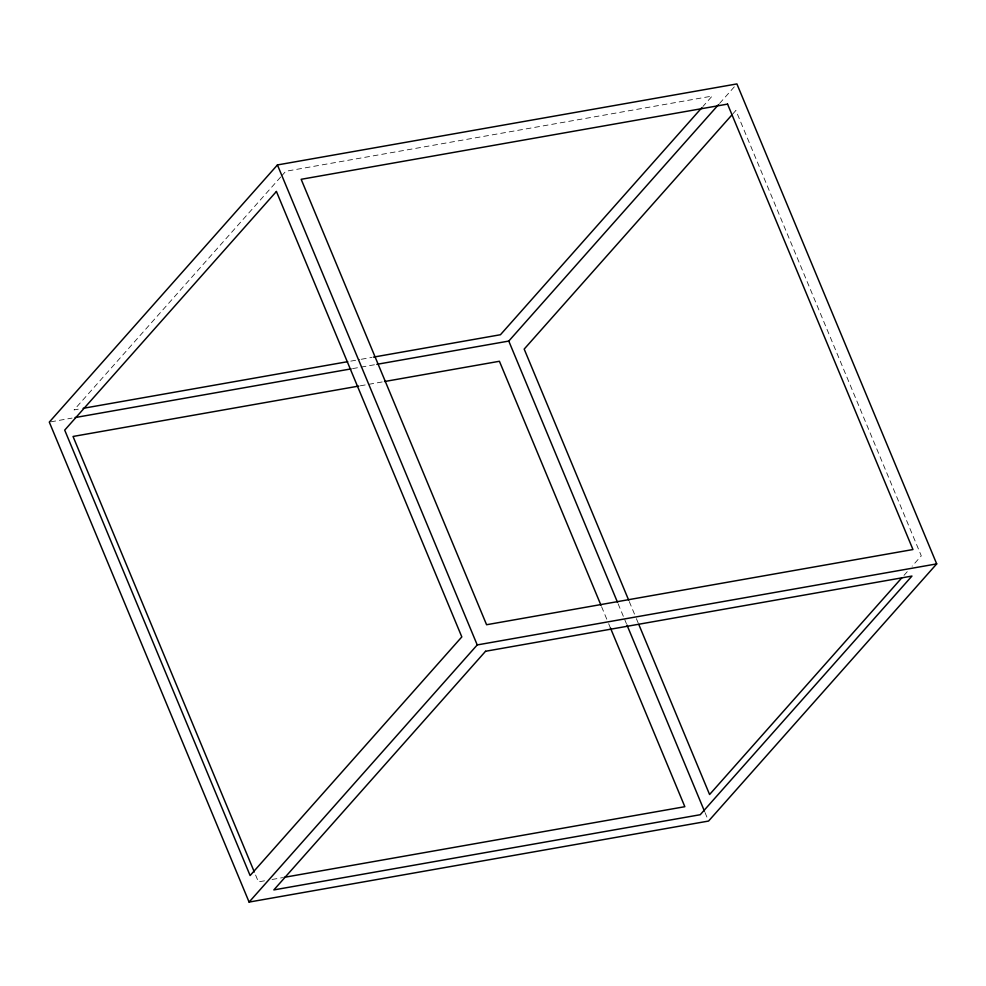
<?xml version="1.0" encoding="UTF-8"?>
<svg xmlns="http://www.w3.org/2000/svg" width="986" height="986" viewBox="0 0 986 986"><rect width="100%" height="100%" fill="white"/><g stroke="black" fill="none" stroke-linecap="round" stroke-linejoin="round"><path stroke-width="0.74" stroke-dasharray="4.93 3.7" d="M280.677 177.024L74.049 409.93L80.1 408.87M281.688 175.878L285.767 171.281L712.151 96.086L702.993 106.414M719.595 103.431L734.866 86.213M732.832 113.895L735.889 110.457L921.294 555.87L912.136 566.198M903.989 575.38L908.057 570.783M350.757 361.135L359.828 359.533M361.332 359.261L371.919 357.4M50.816 421.835L72.052 418.089M352.581 368.616L375.333 364.61M360.321 385.809L382.999 381.804M264.494 880.818L258.443 881.891L254.906 873.374M272.05 879.487L282.637 877.626M629.278 601.596L635.773 617.199M636.364 618.616L638.139 622.869M618.123 603.789L626.406 623.67M705.015 812.538L707.381 818.22M601.571 606.673L608.066 622.277M608.658 623.707L610.433 627.959"/><path stroke-width="1.48" d="M277.436 164.945L49.3 422.107L249.101 902.079L708.564 821.055L936.7 563.893L736.899 83.921L277.436 164.945L477.224 644.93L249.101 902.079M701.97 107.56L500.444 334.735L373.435 357.129M376.849 364.339L508.776 341.07L718.572 104.578M731.809 115.042L524.182 349.093L628.686 600.178M901.956 577.673L709.587 794.519L638.731 624.298M83.12 408.327L347.725 361.665M75.084 417.559L351.065 368.887M358.805 386.068L73.038 436.465L254.314 871.957M384.515 381.533L499.421 361.27L600.979 605.256M477.224 644.93L936.7 563.893M284.153 877.355L684.839 806.696L610.433 627.959M508.776 341.07L617.532 602.36M626.997 625.087L704.423 811.108M276.413 191.481L64.706 430.13L250.111 875.543L461.818 636.907L276.413 191.481M485.556 651.265L273.849 889.914L700.233 814.719L911.951 576.07L485.556 651.265M727.557 104.109L301.161 179.304L486.579 624.73L912.962 549.535L727.557 104.109"/></g></svg>
